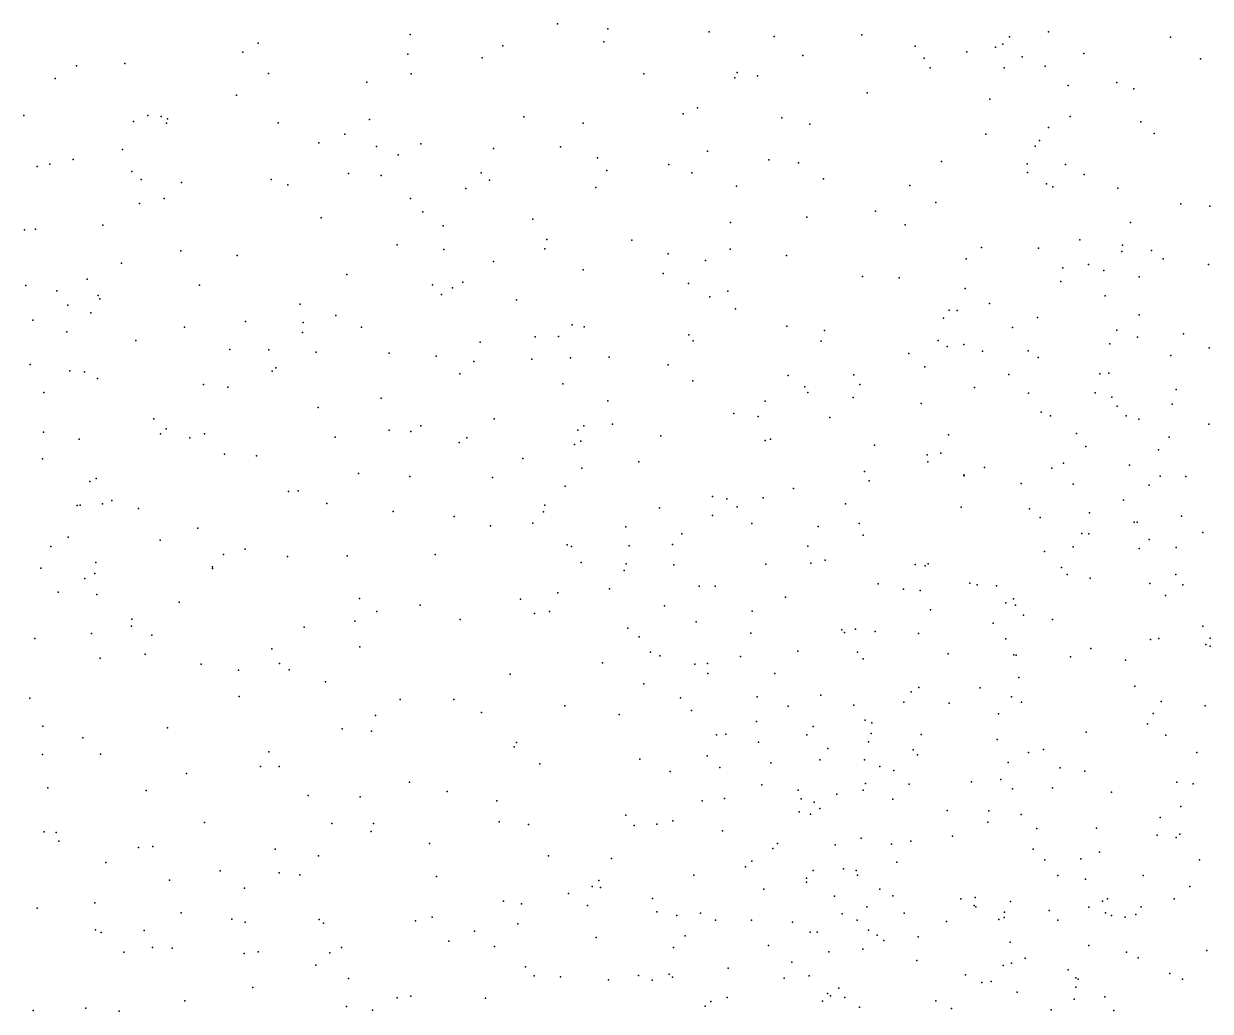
# Model space of a CAD drawing. Header units: metres. Extents: x -25 to 25, y -27.8 to 27.8.
# Drawn here: x -4.27 to -2.234, y 15.283 to 16.977 of the extents above; entities that cross this region are included whole.
import ezdxf

# ---------------------------------------------------------------- set-up
doc = ezdxf.new("R2010")
doc.units = ezdxf.units.M

msp = doc.modelspace()

# ---------------------------------------------------------------- linework, layer by layer
for p in [(-3.6074, 16.9584, 15.3267), (-3.3546, 16.9767, 18.692), (-3.2678, 16.9677, 8.8138), (-3.0941, 16.9627, -12.2667), (-2.5118, 16.9629, 7.2112), (-3.8678, 16.9436, 5.7608), (-3.4482, 16.939, 15.3652), (-3.2751, 16.9459, 15.376), (-2.9829, 16.9547, 17.1618), (-2.8323, 16.9574, 6.54), (-2.7406, 16.9382, 15.2955), (-2.5901, 16.9416, 6.8351), (-2.5786, 16.9542, -11.4639), (-2.3026, 16.9539, 19.5254), (-3.8942, 16.9277, 8.9029), (-3.611, 16.9244, 18.0933), (-3.4839, 16.918, 6.0866), (-2.9337, 16.922, -11.8707), (-2.7255, 16.9177, 19.3365), (-2.6521, 16.9284, 17.0857), (-2.603, 16.9363, 10.2256), (-2.5571, 16.92, 7.8124), (-2.4513, 16.9254, 19.478), (-4.1799, 16.9045, 13.1177), (-4.097, 16.9085, 14.9762), (-2.7149, 16.9013, -13.1842), (-2.5882, 16.9013, 8.1584), (-2.5176, 16.9037, 7.4207), (-2.2513, 16.9163, 16.9888), (-4.216, 16.8825, 8.855), (-3.8501, 16.8914, 11.29), (-3.6052, 16.8908, 17.9304), (-3.2065, 16.8909, 6.293), (-3.0499, 16.884, 15.302), (-3.0462, 16.8929, 6.3798), (-3.0114, 16.8876, 10.1725), (-3.6816, 16.8767, 10.7891), (-2.8231, 16.8583, 8.5804), (-2.4783, 16.8706, 15.5019), (-2.3947, 16.8757, 15.6563), (-2.3657, 16.8653, -13.9539), (-3.9054, 16.8541, 11.622), (-2.6125, 16.8476, 15.3518), (-4.2702, 16.8193, 14.8126), (-4.0574, 16.8194, 12.955), (-4.0344, 16.8178, 12.236), (-3.4124, 16.8172, 8.9901), (-3.1387, 16.822, -12.5306), (-3.1144, 16.8325, 17.2914), (-2.4749, 16.8177, 10.1763), (-4.0821, 16.8092, 5.7808), (-4.0252, 16.8062, 12.62), (-4.0237, 16.8136, 12.8032), (-3.8338, 16.8069, 5.8927), (-3.6767, 16.8126, 5.9911), (-3.3101, 16.8062, 18.7932), (-2.9694, 16.8153, 8.7411), (-2.9212, 16.8042, 6.4891), (-2.5117, 16.7987, 7.9002), (-2.3537, 16.8086, -13.7193), (-3.7191, 16.7871, 15.2406), (-2.6193, 16.787, 10.1314), (-2.5275, 16.7766, 19.4728), (-2.3305, 16.7883, -11.0415), (-4.1007, 16.7608, 8.9293), (-3.764, 16.7724, 11.1348), (-3.6649, 16.7663, 9.0303), (-3.5887, 16.7705, 17.806), (-3.464, 16.7625, 15.301), (-3.3492, 16.7658, 17.4845), (-3.0973, 16.7582, 10.1159), (-2.5346, 16.7666, -13.3337), (-4.2252, 16.736, 13.3054), (-4.1854, 16.7437, 14.9462), (-3.6278, 16.7516, 18.2123), (-3.2859, 16.7468, 15.3056), (-3.1633, 16.7354, 6.3644), (-2.9917, 16.743, 19.18), (-2.9408, 16.7382, 17.239), (-2.6955, 16.7403, 19.3901), (-2.5485, 16.7362, 8.3575), (-2.4826, 16.7353, 8.1654), (-4.2472, 16.7316, 5.8), (-4.0847, 16.723, 12.3567), (-3.7128, 16.7199, 10.8571), (-3.6572, 16.7161, 18.0478), (-3.4856, 16.721, 18.5307), (-3.2699, 16.7247, 8.9975), (-3.1237, 16.7207, -12.1985), (-2.5477, 16.7214, 7.2305), (-2.4505, 16.7179, 17.2219), (-4.0686, 16.7093, 12.1195), (-3.9996, 16.7041, 5.9268), (-3.8458, 16.7097, 9.0169), (-3.8172, 16.7003, 11.3727), (-3.5116, 16.6939, 10.4272), (-3.4711, 16.7082, 6.2533), (-3.2888, 16.6957, 10.1908), (-3.0473, 16.6981, 8.887), (-2.8982, 16.7105, 10.0424), (-2.7496, 16.6991, -11.6001), (-2.5153, 16.7019, 7.5276), (-2.5048, 16.6971, 15.4908), (-2.393, 16.6947, -14.1895), (-4.0293, 16.677, 11.9312), (-3.6065, 16.6772, 15.2533), (-4.0718, 16.6683, 12.9115), (-3.5852, 16.6538, 18.3473), (-2.8089, 16.6551, 6.6459), (-2.7053, 16.67, 6.8002), (-2.2851, 16.6677, 15.8201), (-2.2351, 16.6638, 19.7047), (-3.76, 16.6439, 6.1345), (-3.3968, 16.6417, 18.6877), (-3.0575, 16.6359, 17.2938), (-2.9266, 16.6449, -13.0186), (-2.3715, 16.6359, 10.1063), (-4.2689, 16.6232, 8.941), (-4.2498, 16.6243, 13.4569), (-4.1345, 16.6312, 5.9567), (-3.5506, 16.6303, 9.1221), (-2.7581, 16.6315, -13.1819), (-3.6294, 16.5974, 18.2059), (-3.3725, 16.6066, 6.3477), (-3.227, 16.6052, 17.4002), (-2.6271, 16.5927, 19.445), (-2.5289, 16.5919, 8.4952), (-2.4581, 16.6058, 7.7436), (-2.385, 16.5969, 8.1416), (-4.0008, 16.587, 11.736), (-3.9042, 16.5792, 6.1489), (-3.5494, 16.5893, 4.2143), (-3.3762, 16.5906, 4.2306), (-3.1643, 16.5823, 6.4479), (-3.0581, 16.5898, -12.0268), (-2.9613, 16.5789, 19.2114), (-2.6531, 16.5737, 8.6466), (-2.3859, 16.5863, 7.9468), (-2.3353, 16.5876, 4.6362), (-2.3153, 16.5737, 17.3052), (-4.1025, 16.5659, 13.2171), (-3.464, 16.569, 17.6073), (-3.3106, 16.5544, 4.4471), (-3.1005, 16.5707, 15.2438), (-2.4871, 16.5578, -13.4125), (-2.4434, 16.5639, -13.9474), (-2.4171, 16.5537, -11.0153), (-2.2373, 16.5639, 4.4788), (-4.1615, 16.5383, 12.8414), (-3.7161, 16.5466, 4.1413), (-3.5169, 16.5336, 10.3825), (-3.1731, 16.5484, 4.2108), (-3.1299, 16.5309, -12.5543), (-2.8308, 16.5434, 9.994), (-2.7683, 16.5409, 19.3507), (-2.4907, 16.5347, 15.4711), (-2.3562, 16.5426, 15.6749), (-4.2668, 16.5277, 13.6079), (-4.2136, 16.5185, 12.6255), (-4.1425, 16.5108, 6.164), (-3.9688, 16.5283, 11.5972), (-3.5691, 16.5291, 3.8916), (-3.5536, 16.5125, 4.5317), (-3.5347, 16.5239, 6.3778), (-3.0623, 16.5182, 10.0175), (-2.6552, 16.5223, 7.1123), (-4.1943, 16.4937, 12.1531), (-4.1399, 16.5046, 11.955), (-3.7957, 16.4956, 4.2633), (-3.4246, 16.5029, 10.2598), (-3.0928, 16.5085, 19.0786), (-2.6129, 16.4969, 10.0314), (-2.4147, 16.5099, 8.4323), (-4.1551, 16.4807, 15.0089), (-3.7347, 16.4762, 10.9208), (-3.0491, 16.4876, 4.1394), (-2.692, 16.4718, 4.749), (-2.6823, 16.4856, 17.2331), (-2.6684, 16.4847, 4.5565), (-2.5311, 16.4729, 4.3871), (-2.3564, 16.4773, 7.8307), (-4.2548, 16.4683, 12.338), (-3.9941, 16.456, 6.4066), (-3.8897, 16.4659, 11.38), (-3.7908, 16.4641, 11.155), (-3.6904, 16.4565, 6.4358), (-3.3291, 16.4602, 17.4929), (-3.3087, 16.457, 18.7579), (-2.961, 16.4578, 4.3598), (-2.8964, 16.4503, 19.2694), (-2.574, 16.4556, 4.9767), (-2.3946, 16.4509, 5.1031), (-4.1963, 16.4482, 6.3731), (-4.0776, 16.4333, 11.6833), (-3.7918, 16.4469, 3.9094), (-3.4872, 16.4304, 3.7397), (-3.3925, 16.4398, 4.6802), (-3.3526, 16.4404, 15.2482), (-3.1292, 16.4433, 4.6244), (-3.1219, 16.433, -12.2952), (-2.9019, 16.4324, 4.547), (-2.7013, 16.4332, 4.3663), (-2.3592, 16.4393, 4.2608), (-2.2806, 16.4446, 10.0714), (-3.9168, 16.4178, 4.1142), (-3.8497, 16.4172, 15.1889), (-3.7683, 16.4133, 9.1467), (-3.6432, 16.4117, 3.7615), (-2.7517, 16.4111, -11.4776), (-2.6857, 16.4232, -13.198), (-2.6571, 16.4266, 8.7458), (-2.6252, 16.4148, 19.4483), (-2.5467, 16.4158, 15.3585), (-2.4066, 16.4274, 17.3012), (-2.2363, 16.4209, 19.8511), (-4.2592, 16.3922, 12.0487), (-3.5623, 16.4062, 17.8786), (-3.4982, 16.3976, 6.5113), (-3.3983, 16.4014, 18.5825), (-3.3319, 16.4035, 3.7264), (-3.2656, 16.4047, 9.1143), (-3.1644, 16.3919, 3.8032), (-2.7244, 16.3882, 4.9507), (-2.5299, 16.4042, 7.4589), (-2.3019, 16.4074, 8.3675), (-4.1909, 16.3816, 13.5942), (-4.1659, 16.3794, 6.5201), (-4.1434, 16.3683, 9.0899), (-3.8439, 16.3805, 6.5358), (-3.8374, 16.3866, 4.4777), (-3.5218, 16.3764, 18.3027), (-2.9588, 16.3735, 4.786), (-2.8459, 16.3744, 8.8843), (-2.5801, 16.3752, 4.15), (-2.4241, 16.376, 10.0918), (-2.4085, 16.3776, 7.6441), (-3.9619, 16.3581, 9.103), (-3.92, 16.3532, 3.9198), (-3.3451, 16.3592, 6.5745), (-3.1222, 16.3643, 4.7812), (-2.9303, 16.3539, 15.1806), (-2.8359, 16.3577, 3.9928), (-2.639, 16.353, 7.2604), (-2.2928, 16.3492, -24.8099), (-4.2359, 16.3439, 13.1957), (-3.6567, 16.3342, 15.211), (-3.2681, 16.3297, 10.1277), (-2.9981, 16.3292, 3.822), (-2.925, 16.3441, 17.3019), (-2.847, 16.3355, 6.9746), (-2.5465, 16.3433, 5.1693), (-2.4321, 16.3438, 19.603), (-2.4034, 16.336, 5.2381), (-3.7649, 16.3184, 3.7161), (-3.0518, 16.3081, 6.811), (-2.7302, 16.3254, 15.1614), (-2.5248, 16.3102, -25.078), (-2.3942, 16.321, -25.3227), (-2.2995, 16.324, 7.7999), (-4.0467, 16.299, 4.1622), (-3.5889, 16.2868, 9.1786), (-3.4628, 16.299, 17.7768), (-3.3093, 16.2869, 15.2135), (-3.26, 16.29, 4.8776), (-3.0102, 16.3029, 19.1421), (-2.8874, 16.301, 4.9256), (-2.5083, 16.304, -10.9911), (-2.3789, 16.3044, 8.5639), (-2.3569, 16.2986, 15.5333), (-2.2366, 16.29, 15.6917), (-4.2364, 16.2763, 6.6378), (-4.0357, 16.2731, 4.3729), (-4.0258, 16.2818, 15.0594), (-3.985, 16.2666, 11.3693), (-3.9603, 16.2733, 4.5239), (-3.7356, 16.2675, 10.9096), (-3.6434, 16.2798, 6.6419), (-3.6061, 16.2773, 4.8255), (-3.51, 16.2665, 18.0229), (-3.3194, 16.2798, 3.6046), (-3.1771, 16.2697, 9.0885), (-2.6837, 16.2713, -11.2086), (-2.4642, 16.2741, -13.5136), (-2.3049, 16.2677, 3.9974), (-4.1752, 16.2643, 11.6648), (-3.5232, 16.2584, 3.5757), (-3.325, 16.2548, 18.5784), (-3.3146, 16.2609, 6.7051), (-2.998, 16.2616, -12.7283), (-2.9891, 16.2642, 8.9927), (-2.8107, 16.2536, 5.0557), (-2.4481, 16.2518, -13.9529), (-2.3233, 16.2459, 20.0706), (-4.2379, 16.2306, 13.3542), (-3.9255, 16.2381, 3.7704), (-3.8711, 16.2353, 4.6748), (-3.4139, 16.2311, 10.2654), (-3.2149, 16.2254, 6.8312), (-2.7203, 16.237, 10.0233), (-2.7191, 16.2255, 7.2191), (-2.6965, 16.2401, 8.8221), (-3.6959, 16.2054, 3.5916), (-3.3127, 16.2141, 17.6418), (-2.8277, 16.2087, 3.7744), (-2.6215, 16.2157, -24.8539), (-2.5061, 16.2141, 5.3136), (-2.4861, 16.2227, 15.2834), (-2.373, 16.2195, 19.7766), (-4.1569, 16.1915, 4.2094), (-4.146, 16.1969, 13.5731), (-3.6075, 16.2003, 10.5416), (-3.4657, 16.1986, 15.1794), (-2.8198, 16.1926, 17.3425), (-2.6573, 16.2031, -25.2307), (-2.6569, 16.201, 15.1073), (-2.5586, 16.1883, 17.3457), (-2.4694, 16.1867, 3.8728), (-2.3394, 16.1854, 20.3022), (-2.3203, 16.2004, -24.4918), (-2.2765, 16.2, 8.483), (-3.8157, 16.1744, 11.0804), (-3.7993, 16.1756, 15.1159), (-3.3413, 16.1837, 9.1669), (-3.0882, 16.1656, 10.0735), (-2.9494, 16.1794, 3.6719), (-4.1784, 16.1501, 11.5604), (-4.1735, 16.1509, 14.8295), (-4.1353, 16.1533, 9.3112), (-4.1188, 16.1589, 3.9304), (-4.0734, 16.1454, 6.6716), (-3.7504, 16.1538, 4.8502), (-3.3761, 16.1507, 17.826), (-3.1792, 16.1461, 3.5571), (-3.0638, 16.1617, 15.1245), (-3.0459, 16.1482, 6.9984), (-3.0018, 16.1634, -12.4675), (-2.86, 16.1532, 15.0731), (-2.6617, 16.1472, 5.2623), (-2.5444, 16.1447, 7.4077), (-2.383, 16.1592, 19.9561), (-3.6363, 16.1398, 6.7488), (-3.5316, 16.1316, 9.1979), (-3.3786, 16.1395, 18.2769), (-3.0882, 16.1334, 18.9741), (-2.5264, 16.1299, -25.5136), (-2.4416, 16.1378, 10.141), (-2.284, 16.132, 7.725), (-3.9714, 16.1112, 4.7233), (-3.4695, 16.1157, 6.7839), (-3.3968, 16.1199, 5.0089), (-3.2373, 16.1136, 18.6661), (-3.0212, 16.1197, 17.4912), (-2.9069, 16.1145, 8.9777), (-2.8366, 16.1195, -11.4926), (-2.3647, 16.1216, 20.5798), (-2.3599, 16.1215, 17.4394), (-2.2471, 16.1043, -14.3368), (-4.1938, 16.0959, 13.9919), (-4.0363, 16.0906, 3.7573), (-3.157, 16.0835, 5.0526), (-3.1412, 16.1016, 17.5882), (-2.8298, 16.0993, 19.2731), (-2.455, 16.1023, 19.6851), (-2.4426, 16.102, -13.7805), (-2.339, 16.0918, 3.7934), (-4.2238, 16.0802, 14.4652), (-3.9274, 16.066, 11.1988), (-3.8905, 16.0754, 9.202), (-3.8176, 16.0631, 3.5733), (-3.7153, 16.0642, 10.8737), (-3.5641, 16.0661, 5.0066), (-3.3376, 16.0827, 17.9611), (-3.3302, 16.0798, 6.8957), (-3.2315, 16.081, 17.732), (-2.925, 16.0806, 7.1094), (-2.5189, 16.0717, -10.9467), (-2.4697, 16.0795, 20.4643), (-2.3563, 16.0768, 8.6247), (-2.2931, 16.0782, -24.2692), (-4.2407, 16.0429, 9.6443), (-4.1467, 16.0527, 13.8481), (-3.9464, 16.0422, 6.6629), (-3.9462, 16.045, 14.9397), (-3.3137, 16.0528, 18.1493), (-3.2365, 16.0502, 9.1479), (-3.1547, 16.0488, 18.7937), (-2.997, 16.0497, 19.0813), (-2.92, 16.0513, 5.1344), (-2.8953, 16.0564, 3.5826), (-2.7405, 16.0493, -25.3778), (-2.7234, 16.047, 7.2399), (-2.7182, 16.0502, -24.567), (-2.4895, 16.044, 3.7165), (-4.1651, 16.0252, 14.1572), (-4.1484, 16.0335, 14.6552), (-3.2401, 16.0387, 18.5274), (-2.4797, 16.032, -13.4795), (-2.4406, 16.0256, 20.7222), (-2.2936, 16.032, -25.7106), (-4.2111, 16.0016, 11.4843), (-3.265, 16.0072, 18.2888), (-3.1114, 16.0119, 15.0236), (-3.0838, 16.0121, 3.4958), (-2.8042, 16.0161, -12.8441), (-2.7605, 16.0071, 8.9105), (-2.7322, 16.0044, 17.4609), (-2.6467, 16.0169, 19.4267), (-2.6342, 16.0143, 10.1369), (-2.6014, 16.0123, 7.3399), (-2.3382, 16.0166, -14.1464), (-2.2813, 16.0142, 10.1671), (-4.1447, 15.9979, 4.7469), (-4.0037, 15.9845, 9.3228), (-3.6941, 15.9909, 3.4935), (-3.4178, 15.9899, 10.359), (-3.3539, 16.0007, 3.4622), (-2.963, 15.9932, 14.965), (-2.5852, 15.9831, 20.2903), (-2.5718, 15.9903, 5.4071), (-2.3112, 15.9958, 20.9392), (-3.6642, 15.9687, 9.2164), (-3.5903, 15.9793, 10.5963), (-3.3939, 15.9648, 5.0938), (-3.3683, 15.9683, 9.197), (-3.1709, 15.978, 10.1815), (-3.0204, 15.969, 17.6323), (-2.7145, 15.9712, 3.5815), (-2.5685, 15.9793, 8.7883), (-2.555, 15.9621, 19.5387), (-4.0851, 15.9436, 14.3466), (-4.0845, 15.9553, 6.5854), (-3.789, 15.9414, 14.8986), (-3.7019, 15.9521, 6.6958), (-3.5212, 15.9546, 14.968), (-3.1166, 15.9508, 17.7699), (-2.6068, 15.9486, -24.2757), (-2.505, 15.955, 17.4674), (-2.2474, 15.9433, 3.6791), (-4.2512, 15.9224, 6.5497), (-4.1539, 15.931, 3.7043), (-4.0505, 15.9279, 11.2764), (-3.2339, 15.9401, 14.9483), (-3.2141, 15.9248, 5.1224), (-3.0228, 15.9313, 7.1075), (-2.8668, 15.9368, -11.9487), (-2.8622, 15.9325, 5.2317), (-2.8429, 15.9381, 19.2112), (-2.8094, 15.9343, 14.8597), (-2.735, 15.931, 5.3308), (-2.585, 15.9214, -13.2998), (-2.3372, 15.9205, -10.8444), (-2.3227, 15.9222, 7.6678), (-2.2345, 15.9227, -19.1265), (-3.8443, 15.9043, 11.0651), (-3.6937, 15.908, 10.7813), (-2.9423, 15.9006, 19.0866), (-2.4392, 15.9051, 5.5148), (-2.2419, 15.9117, 8.4606), (-2.2344, 15.909, 21.114), (-4.1389, 15.8887, 4.8686), (-4.062, 15.8952, 13.94), (-3.8316, 15.8793, 6.5879), (-3.277, 15.8804, 10.2536), (-3.1948, 15.8989, 9.1622), (-3.1786, 15.8923, 18.4663), (-3.0973, 15.8793, 14.862), (-3.0405, 15.8914, 18.9366), (-2.8395, 15.8985, 3.4938), (-2.8299, 15.8873, -12.6575), (-2.684, 15.8961, -11.102), (-2.5717, 15.8944, 19.9919), (-2.5676, 15.8938, 14.8355), (-2.4743, 15.8907, 10.2199), (-2.3797, 15.8851, -24.0437), (-3.966, 15.8781, 14.6346), (-3.9018, 15.8681, 4.9542), (-3.8145, 15.8685, 14.7593), (-3.4356, 15.861, 14.8535), (-3.1187, 15.8781, 17.9249), (-3.0963, 15.8624, 18.7485), (-2.9815, 15.8619, 10.1567), (-3.7526, 15.8476, 10.9331), (-3.2065, 15.8443, 3.4088), (-2.5628, 15.8553, 3.532), (-2.364, 15.8402, 3.5676), (-4.2598, 15.8201, 9.7657), (-3.9006, 15.8226, 14.3916), (-3.1431, 15.8204, 18.258), (-3.0117, 15.8224, -24.8901), (-2.9025, 15.8251, 14.7053), (-2.7478, 15.8307, 20.2607), (-2.7345, 15.8383, 14.7005), (-2.6291, 15.8375, 5.4351), (-2.5757, 15.8223, 20.9202), (-3.6245, 15.8177, 5.0892), (-3.5322, 15.8174, 14.7393), (-3.3418, 15.8069, 6.8931), (-3.1242, 15.7985, 7.0864), (-2.9584, 15.8062, 3.4147), (-2.8461, 15.808, -24.2968), (-2.76, 15.8132, 17.6309), (-2.6823, 15.811, 20.0909), (-2.5584, 15.8132, 19.8075), (-2.3188, 15.8143, 8.5533), (-2.2433, 15.8065, 7.8571), (-3.6669, 15.7903, 3.4379), (-3.485, 15.7952, 9.237), (-3.2487, 15.7917, 14.6905), (-3.013, 15.7796, 9.0909), (-2.8265, 15.7824, 19.1812), (-2.8151, 15.7775, -12.3721), (-2.5978, 15.793, 19.5155), (-2.3323, 15.7934, -13.983), (-4.2374, 15.7721, 13.734), (-4.0236, 15.7689, 9.4787), (-3.7237, 15.7671, 6.5396), (-3.6735, 15.7635, 10.6669), (-3.0653, 15.7579, 5.19), (-2.9158, 15.7714, 17.771), (-2.8164, 15.7593, 20.6137), (-2.7302, 15.7573, 7.315), (-2.4476, 15.7614, 7.5725), (-2.3423, 15.7758, 5.5949), (-4.1686, 15.7519, 6.4553), (-3.4248, 15.7436, 3.3736), (-3.0817, 15.7568, 14.6178), (-3.0093, 15.7445, 17.914), (-2.9264, 15.7568, 5.2661), (-2.8208, 15.745, 8.9583), (-2.6001, 15.7489, 7.4256), (-2.3104, 15.7562, 21.2145), (-4.2382, 15.7233, 5.0194), (-4.1386, 15.7237, 9.66), (-3.8494, 15.7276, 11.0022), (-3.4286, 15.7363, 10.3305), (-3.0978, 15.721, -24.5781), (-2.8907, 15.7338, -11.7081), (-2.7441, 15.7314, 5.3869), (-2.7366, 15.7228, -13.1074), (-2.5462, 15.7265, 14.6443), (-2.5203, 15.732, -23.5675), (-2.2573, 15.7264, -10.8245), (-3.864, 15.7024, 14.0773), (-3.8322, 15.7024, 3.4461), (-3.3848, 15.7074, 5.1564), (-3.2134, 15.7153, 14.5035), (-3.076, 15.7009, 18.6313), (-2.9882, 15.7091, -25.1725), (-2.9042, 15.7142, 7.2214), (-2.8275, 15.714, 14.5127), (-2.8014, 15.7027, 3.3852), (-2.5811, 15.7095, 19.6505), (-2.4922, 15.7001, 17.5504), (-3.9911, 15.6904, 5.0492), (-3.6083, 15.6758, 9.2803), (-3.1608, 15.6943, 10.1827), (-2.7775, 15.6956, 20.761), (-2.6442, 15.6766, 19.4087), (-2.5935, 15.6803, -13.3873), (-2.4498, 15.6948, -23.2438), (-2.2916, 15.6758, -18.8195), (-4.2286, 15.666, 3.5307), (-4.0599, 15.6616, 13.9896), (-3.5436, 15.6595, 14.3005), (-3.0038, 15.6712, 14.4244), (-2.9413, 15.6621, -24.0977), (-2.875, 15.6554, 20.2798), (-2.8297, 15.6622, -12.0815), (-2.826, 15.6736, -12.6408), (-2.7512, 15.6724, -11.1795), (-2.5735, 15.6644, 5.5256), (-2.5053, 15.6662, 10.2357), (-2.4037, 15.6584, 7.6966), (-2.264, 15.673, 14.8943), (-3.7823, 15.6529, 10.7846), (-3.693, 15.6508, 6.4365), (-3.4585, 15.6438, 6.5847), (-3.1064, 15.6436, 3.3208), (-3.0676, 15.6475, 18.1671), (-2.9364, 15.6472, 10.1449), (-2.9141, 15.6417, 18.9649), (-2.7789, 15.6465, -23.8907), (-3.2374, 15.6193, 6.8434), (-2.9399, 15.6246, 3.3212), (-2.9201, 15.6209, 20.495), (-2.9043, 15.6308, 17.847), (-2.6859, 15.627, 20.9753), (-2.6146, 15.6267, 3.3885), (-2.559, 15.6201, 14.4833), (-2.3205, 15.6152, 7.882), (-2.2847, 15.6338, -23.1274), (-3.9599, 15.6068, 11.0594), (-3.7416, 15.6047, 9.3149), (-3.67, 15.6048, 3.3689), (-3.4545, 15.6079, 14.1827), (-3.404, 15.603, 10.2373), (-3.2229, 15.6016, 9.2192), (-3.1839, 15.6038, -24.3407), (-3.1567, 15.6093, 14.2386), (-2.6162, 15.6073, 8.7886), (-2.5322, 15.5961, -25.7169), (-2.4295, 15.5969, 14.5792), (-4.2351, 15.5903, 11.2351), (-4.2147, 15.5895, 9.7636), (-4.21, 15.5745, 6.2936), (-3.674, 15.5914, 14.1743), (-3.0713, 15.5921, 18.3295), (-2.8334, 15.5795, -23.6123), (-2.7482, 15.5744, 17.7344), (-2.6766, 15.5831, 10.1762), (-2.3257, 15.5847, 14.7154), (-2.2928, 15.5807, 8.0388), (-2.2868, 15.5866, -14.0222), (-4.0735, 15.5637, 3.4493), (-4.0486, 15.5656, 9.5468), (-3.8388, 15.5611, 14.1855), (-3.5742, 15.5704, 5.1838), (-2.9847, 15.5622, 18.0077), (-2.9772, 15.5706, 5.2932), (-2.8778, 15.5685, 14.2685), (-2.7811, 15.5697, 5.4063), (-2.5384, 15.561, 7.6078), (-2.4243, 15.5555, -19.161), (-4.1291, 15.5378, 5.191), (-3.7644, 15.5495, 10.596), (-3.37, 15.5494, 5.2213), (-3.2618, 15.5448, 6.7015), (-3.0211, 15.5404, -23.8341), (-2.7721, 15.5386, 8.9396), (-2.5183, 15.5425, 17.6031), (-2.4565, 15.5444, 5.6869), (-2.253, 15.5425, 16.9193), (-3.9334, 15.5238, 6.2535), (-3.8321, 15.5201, 5.2065), (-3.7964, 15.5167, 3.3709), (-3.5622, 15.5142, 6.262), (-3.1207, 15.5162, 10.1042), (-3.0317, 15.5306, 7.1823), (-2.916, 15.5244, 9.0737), (-2.8638, 15.527, -23.3253), (-2.8421, 15.5244, 7.3627), (-2.8395, 15.5164, 20.8417), (-2.4958, 15.5155, 8.6263), (-2.3498, 15.5158, -19.5108), (-4.02, 15.5077, 14.2107), (-3.8916, 15.4939, 9.3992), (-3.2949, 15.4968, -24.067), (-3.2835, 15.5073, -24.5968), (-3.2807, 15.4949, 6.5364), (-2.9274, 15.5041, 20.6544), (-2.9272, 15.511, 18.8147), (-2.4484, 15.5096, 10.2149), (-2.2696, 15.4966, 17.3175), (-3.3354, 15.4847, 14.1966), (-3.1916, 15.4761, 3.2808), (-3.0001, 15.4921, 18.6278), (-2.8793, 15.48, -11.812), (-2.8013, 15.4921, -12.5259), (-2.7793, 15.481, 19.926), (-2.6624, 15.4759, 19.7372), (-2.6376, 15.4781, 19.5446), (-2.411, 15.4758, -18.9447), (-2.2965, 15.4759, 5.9244), (-4.247, 15.4599, 5.389), (-4.148, 15.4687, 11.1052), (-3.447, 15.4714, 3.3062), (-3.4164, 15.4671, 6.1173), (-3.3029, 15.4643, 6.2636), (-3.184, 15.4535, -24.9753), (-2.8235, 15.4622, -11.3284), (-2.6394, 15.4644, 5.5626), (-2.6364, 15.4622, -11.0787), (-2.5875, 15.4528, 14.2901), (-2.5769, 15.4712, 21.1528), (-2.511, 15.4556, 7.7375), (-2.4429, 15.4615, 8.4879), (-2.4191, 15.4716, 17.0269), (-2.4144, 15.4518, 16.674), (-2.3532, 15.4621, 17.1691), (-4, 15.4514, 6.0958), (-3.9132, 15.4409, 5.338), (-3.8904, 15.4358, 10.7565), (-3.7635, 15.4404, 10.4701), (-3.7556, 15.4339, 9.3523), (-3.5979, 15.4377, 5.9757), (-3.5694, 15.4444, 5.3085), (-3.4225, 15.4328, -24.3523), (-3.1499, 15.4469, 6.7995), (-3.1092, 15.4513, 9.2093), (-3.0834, 15.4392, 7.008), (-3.0217, 15.4389, 18.3518), (-2.9513, 15.4355, 3.2716), (-2.8662, 15.4502, -25.4095), (-2.8403, 15.4393, 10.0832), (-2.7595, 15.451, 3.2939), (-2.6872, 15.4368, -25.5919), (-2.5972, 15.4401, 3.3226), (-2.588, 15.4434, -22.8329), (-2.4959, 15.4393, 16.8638), (-2.4041, 15.4473, 14.3915), (-2.3807, 15.444, 8.3071), (-2.362, 15.4485, 8.1246), (-4.1471, 15.4223, 14.2623), (-4.1373, 15.4179, 9.6571), (-4.0634, 15.4215, 5.4668), (-3.4968, 15.4201, 5.8533), (-3.1355, 15.4124, 6.0482), (-2.9206, 15.4182, 14.2244), (-2.9087, 15.4187, -23.1038), (-2.8206, 15.4221, 18.9533), (-2.8062, 15.4134, -12.1179), (-4.049, 15.3919, 5.8107), (-4.0158, 15.3912, 9.5022), (-3.725, 15.392, 5.8935), (-3.5408, 15.4033, 10.1967), (-3.4623, 15.3938, 14.2897), (-3.2883, 15.4096, -23.7563), (-3.1556, 15.3924, 5.8919), (-2.9924, 15.3958, 20.3589), (-2.7947, 15.4043, 7.482), (-2.7355, 15.4104, 17.7762), (-2.5779, 15.4011, 8.7302), (-2.4425, 15.3955, 7.9607), (-4.0986, 15.3843, 3.3743), (-3.892, 15.3819, 5.5226), (-3.8678, 15.3846, 10.6045), (-3.7451, 15.3829, 5.4172), (-2.8888, 15.3845, 20.0763), (-2.8303, 15.3894, -12.7843), (-2.5518, 15.3737, 16.6892), (-2.3782, 15.384, 17.3709), (-2.3581, 15.3743, 21.3317), (-2.2405, 15.387, 14.5554), (-3.7688, 15.3617, 5.7243), (-3.4094, 15.3591, 5.4226), (-3.0618, 15.3569, 14.207), (-2.9525, 15.3672, 18.0969), (-2.7381, 15.3696, -13.2109), (-2.59, 15.3615, 17.692), (-2.5754, 15.3653, 5.704), (-2.4784, 15.3538, 17.2344), (-3.713, 15.3392, 10.3207), (-3.3946, 15.3438, -16.2248), (-3.3492, 15.3421, 5.608), (-3.2671, 15.3369, -16.0394), (-3.2152, 15.3443, 5.6864), (-3.1918, 15.3364, 10.0261), (-3.1629, 15.3463, 5.3924), (-3.1571, 15.3413, 6.5201), (-2.9653, 15.3395, 18.4601), (-2.9228, 15.3435, 9.1255), (-2.6544, 15.3452, 7.6639), (-2.6263, 15.3322, 10.1074), (-2.6104, 15.3338, -13.4094), (-2.4648, 15.3404, 17.531), (-2.4612, 15.3377, 5.8701), (-2.3038, 15.3475, 16.4134), (-2.2818, 15.3376, -18.6379), (-3.877, 15.3233, 3.3315), (-2.8911, 15.3134, -11.6596), (-2.8862, 15.3095, 5.5069), (-2.8715, 15.3227, -22.8816), (-2.5657, 15.3154, 7.8033), (-2.4653, 15.3242, 16.4762), (-3.9937, 15.3009, 10.8535), (-3.7166, 15.2908, 3.3126), (-3.6295, 15.3061, -23.8235), (-3.606, 15.3087, -16.128), (-3.4778, 15.3053, -23.6302), (-3.1013, 15.2914, -23.2161), (-3.0912, 15.2996, 6.7989), (-3.0633, 15.3063, 6.2756), (-2.8998, 15.3003, -16.011), (-2.8615, 15.3065, -16.355), (-2.8362, 15.2901, 14.2467), (-2.7053, 15.3007, 19.4191), (-2.4682, 15.3038, 8.4804), (-2.4154, 15.3073, -19.3755), (-4.2538, 15.2842, 3.3849), (-4.1638, 15.2882, 10.9779), (-4.1064, 15.2828, -15.7627), (-3.6716, 15.2845, 14.46), (-2.6782, 15.2876, 16.9147), (-2.5074, 15.2852, 3.3162), (-2.4001, 15.284, 10.1226)]:
    msp.add_point(p)

doc.saveas('drawing.dxf')
